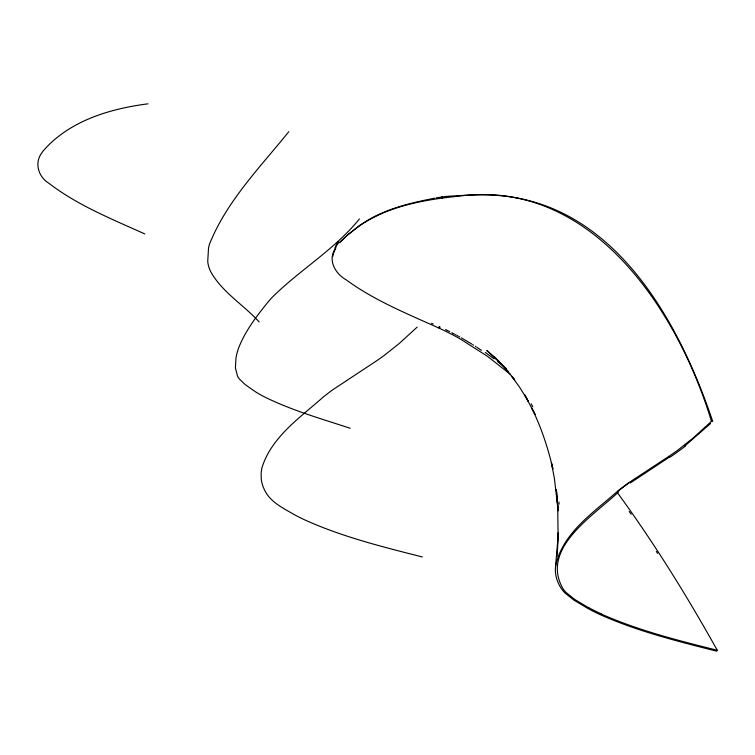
<?xml version="1.0" encoding="UTF-8"?>
<svg xmlns="http://www.w3.org/2000/svg" width="755" height="755" viewBox="0 0 755 755"><rect width="100%" height="100%" fill="white"/><g stroke="black" fill="none" stroke-linecap="round" stroke-linejoin="round"><path stroke-width="1.13" d="M557.143 556.312L558.455 532.549L555.548 566.382C554.576 574.546 557.218 582.832 561.947 589.447A63.996 34.098 -1 0 0 564.938 592.949L573.8 600.046L587.654 608.341A213.089 113.552 -1 0 0 600.036 614.57C637.314 631.255 677.159 641.155 716.618 651.169L717.25 650.253C687.125 596.195 654.406 543.534 618.005 493.468M558.455 532.549L558.115 538.608L557.7 505.529L556.35 489.495L558.124 510.72L554.406 478.415L551.367 462.607L552.877 468.94C548.149 448.159 541.335 427.849 532.067 408.634L535.012 414.306M555.548 566.382C562.211 533.03 593.439 512.683 617.42 491.354A420.648 224.15 -1 0 1 629.047 482.549L668.515 456.605A335.758 178.916 -1 0 0 678.339 449.735L693.515 437.73L711.455 421.328L712.72 421.413C680.859 326.707 620.45 213.589 511.258 196.989C490.155 193.62 468.742 195.016 447.536 196.309M332.842 256.351L333.314 254.095M333.578 253.161L335.966 247.593M510.371 374.31L487.57 356.388L459.833 338.684A233.984 190.855 15.8 0 0 439.07 328.151L439.523 326.953L438.985 326.575M335.494 248.282C327.377 259.805 335.173 273.706 346.149 279.812C374.433 300.547 407.322 313.787 439.07 328.151M288.769 131.729C260.135 167.27 226.481 201.33 209.409 244.384A132.38 70.545 -1 0 0 208.512 248.357L207.738 261.447A94.62 50.425 -1 0 0 208.625 266.232A102.048 54.379 -1 0 0 210.579 271.451C222.008 292.223 243.535 304.699 259.154 321.96M359.389 218.978C334.758 249.348 300.575 269.422 272.923 296.592A209.088 111.419 -1 0 0 268.714 301.207C257.172 315.411 245.677 330.199 238.873 347.347A188.552 100.481 -1 0 0 235.938 358.276L235.428 367.902L237.485 376.103A42.214 22.499 -1 0 0 239.071 378.67L245.026 384.484L255.02 391.505A139.448 74.311 -1 0 0 263.051 396.167C290.75 410.154 320.818 418.581 350.169 428.274M339.759 242.251L347.998 234.55L360.154 225.16M339.495 242.704L347.243 235.362L357.983 226.859M710.606 423.47L684.936 445.903M417.166 327.113L399.225 343.516L384.05 355.53A335.758 178.916 -1 0 1 374.216 362.391L332.88 389.693A418.383 222.942 -1 0 0 323.234 397.055C300.245 417.524 271.545 436.881 261.994 467.638A127.661 68.025 -1 0 0 261.136 473.611L261.258 479.029A104.445 55.653 -1 0 0 263.882 488.589L264.392 489.693A117.855 62.797 -1 0 0 266.128 492.921C272.338 502.972 283.521 508.323 293.355 514.127A213.089 113.552 -1 0 0 305.747 520.355C343.025 537.041 382.87 546.95 422.328 556.954M618.647 491.835C593.675 515.674 539.268 548.781 563.334 589.259A62.363 33.201 -1.3 0 0 566.25 592.656L574.98 599.602L588.73 607.794M358.172 226.717C380.331 210.041 407.955 203.388 434.71 198.178M630.236 483.011L669.647 456.935M359.956 225.452C389.061 205.841 424.574 199.66 458.87 196.149C591.486 178.482 677.726 309.89 711.455 421.328M436.248 197.857L446.847 196.319M147.971 103.831C109.824 108.739 69.413 120.781 43.346 150.726A67.506 36.589 5.9 0 0 41.742 153.01C34.05 163.24 38.581 177.076 48.971 183.342C77.793 205.445 111.929 219.073 144.771 233.937M717.25 650.253C677.867 640.438 638.23 630.444 601.027 613.947M440.25 327.16L440.014 327.085A4.87 3.7 30.3 0 0 439.523 327.038M433.228 324.037L431.464 323.282M445.582 329.576L446.667 330.105M447.111 330.322L449.725 331.634M451.896 332.747L452.764 333.2M453.198 333.427L454.501 334.116M455.378 334.578L456.246 335.041M457.115 335.513L457.983 335.984M458.851 336.466L459.719 336.947M461.456 337.929L471.875 344.12M472.753 344.667L473.621 345.214M475.357 346.328L476.235 346.885M477.103 347.451L481.464 350.358M499.046 361.277L486.796 350.49L502.254 364.599M498.017 360.626L494.355 356.907L508.577 371.847M502.075 364.533L514.636 379.841L511.796 376.264L520.337 388.315L528.255 401.311L524.668 394.742L534.955 414.221M629.217 511.494L631.152 514.212M656.369 551.461L657.596 553.358M531.246 403.84L532.785 406.87M441.996 196.583L442.26 198.046M557.7 505.529L558.124 510.72M558.927 501.999L559.049 504.17M485.248 352.462A303.887 245.526 16.3 0 1 494.025 358.842M497.564 361.541A303.887 245.526 16.3 0 1 506.445 368.638M685.37 446.063A342.827 182.144 -1.4 0 1 670.119 457.124M617.675 491.505A419.997 222.961 -1.6 0 1 629.226 482.634M601.169 613.862A212.504 112.467 -0.9 0 1 588.862 607.718M335.06 248.178A74.518 40.638 7 0 1 338.797 242.478M335.192 247.404A71.725 39.628 10.4 0 1 338.334 241.76"/></g></svg>
